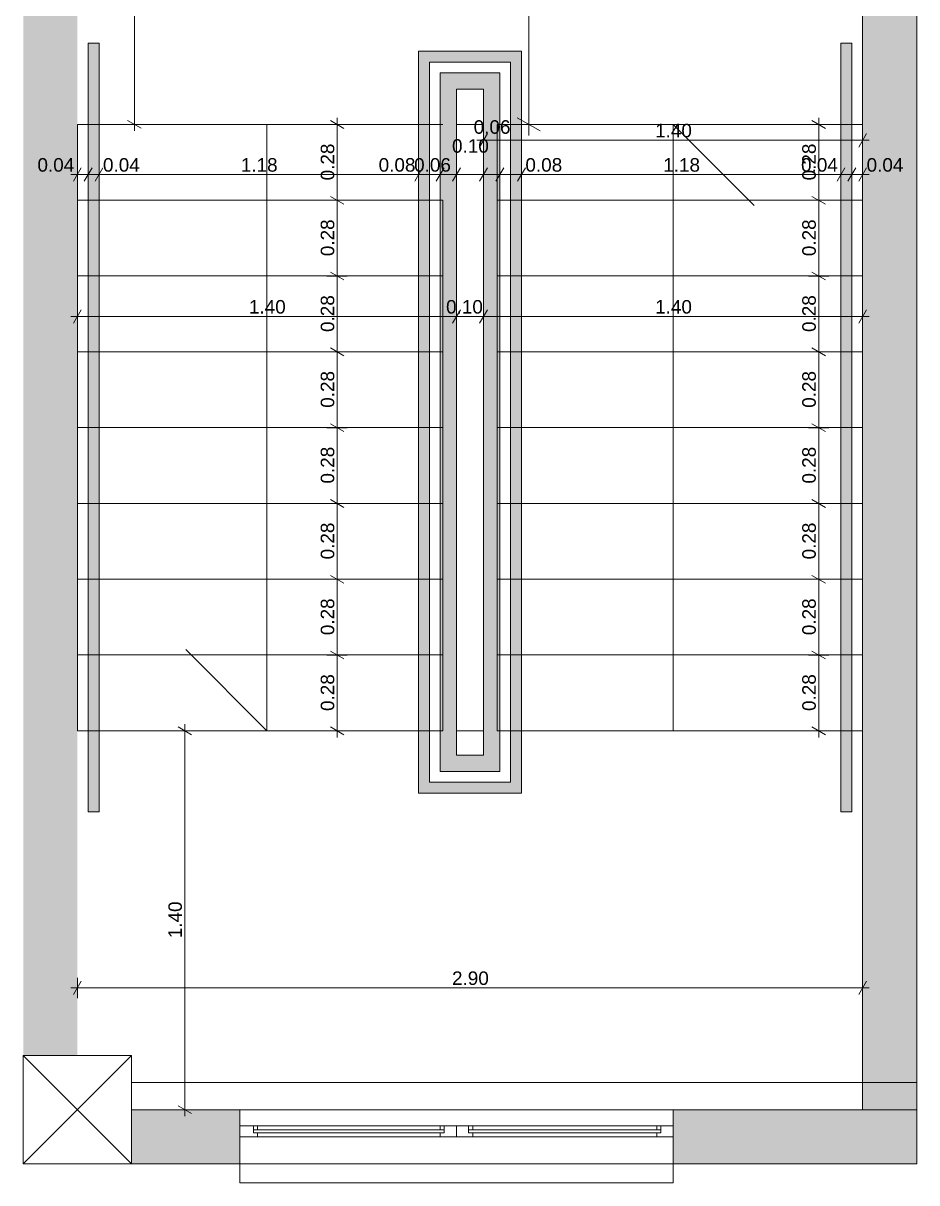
# Model space of a CAD drawing. Header units: millimetres. Extents: x 475616349 to 476941521, y 4620115302 to 4621446928.
# Drawn here: x 476929696 to 476932996, y 4620494084 to 4620498368 of the extents above; entities that cross this region are included whole.
import ezdxf

# ---------------------------------------------------------------- set-up
doc = ezdxf.new("R2010")
doc.units = ezdxf.units.MM
doc.header["$MEASUREMENT"] = 0
for name, color, linetype, lineweight in [('2D Drafting - General_Pen_No__1_Pen_No__7', 7, 'Continuous', 0), ('2D Drafting - General_Pen_No__250_Pen_No__7_Pen_No__250', 7, 'Continuous', 0), ('2D Drafting - General_Pen_No__250_Pen_No__7_Pen_No__7', 7, 'Continuous', 0), ('gegmebi_Pen_No__7_Pen_No__7', 7, 'Continuous', 0), ('kar-panjara_Pen_No__7_Pen_No__7_Pen_No__7', 7, 'Continuous', 0), ('New_2D Drafting - General_Pen_No__1', 1, 'Continuous', 0), ('New_2D Drafting - General_Pen_No__4', 7, 'Continuous', 0), ('New_reg_nak_Pen_No__7', 7, 'Continuous', 0), ('New_shenobebi_Pen_No__7', 7, 'Continuous', 0), ('zoma_Pen_No__142', 142, 'Continuous', 0)]:
    doc.layers.add(name, color=color, linetype=linetype, lineweight=lineweight)
doc.layers.add('zoma', color=7, linetype='Continuous')
doc.styles.add('GENERATED_STYLE_2', font='arial.ttf')
doc.dimstyles.new('GENERATED_STYLE__15', dxfattribs={"dimtxt": 150, "dimasz": 64.421331, "dimexe": 0.18, "dimexo": 3, "dimgap": 0.09, "dimtad": 1, "dimlfac": 0.001, "dimzin": 0, "dimdsep": 46, "dimtxsty": 'GENERATED_STYLE_2', "dimblk": 'ARROWHEAD_2', "dimblk1": 'ARROWHEAD_2', "dimblk2": 'ARROWHEAD_2', "dimcen": 0.09, "dimclrd": 142, "dimclre": 142, "dimclrt": 142, "dimadec": 0, "dimazin": 0, "dimtfac": 1, "dimtdec": 4, "dimtmove": 0, "dimatfit": 3, "dimfxl": 1, "dimtolj": 1, "dimtzin": 0, "dimarcsym": 0})
doc.dimstyles.new('GENERATED_STYLE__16', dxfattribs={"dimtxt": 50, "dimasz": 38, "dimexe": 0.18, "dimexo": 3, "dimgap": 0.09, "dimtad": 1, "dimlfac": 0.001, "dimzin": 0, "dimdsep": 46, "dimtxsty": 'GENERATED_STYLE_2', "dimblk": 'ARROWHEAD_2', "dimblk1": 'ARROWHEAD_2', "dimblk2": 'ARROWHEAD_2', "dimcen": 0.09, "dimclrd": 142, "dimclre": 142, "dimclrt": 142, "dimadec": 0, "dimazin": 0, "dimtfac": 1, "dimtdec": 4, "dimtmove": 0, "dimatfit": 3, "dimfxl": 1, "dimtolj": 1, "dimtzin": 0, "dimarcsym": 0})
doc.dimstyles.new('GENERATED_STYLE__17', dxfattribs={"dimtxt": 50, "dimasz": 38, "dimexe": 0.18, "dimexo": 3, "dimgap": 0.09, "dimtad": 1, "dimtih": 1, "dimtoh": 1, "dimlfac": 0.001, "dimzin": 0, "dimdsep": 46, "dimtxsty": 'GENERATED_STYLE_2', "dimblk": 'ARROWHEAD_2', "dimblk1": 'ARROWHEAD_2', "dimblk2": 'ARROWHEAD_2', "dimcen": 0.09, "dimclrd": 142, "dimclre": 142, "dimclrt": 142, "dimadec": 0, "dimazin": 0, "dimtfac": 1, "dimtdec": 4, "dimtmove": 0, "dimatfit": 3, "dimfxl": 1, "dimtolj": 1, "dimtzin": 0, "dimarcsym": 0})
doc.dimstyles.new('GENERATED_STYLE__49', dxfattribs={"dimtxt": 50, "dimasz": 38, "dimexe": 0.18, "dimexo": 3, "dimgap": 0.09, "dimtad": 1, "dimtih": 1, "dimtoh": 1, "dimlfac": 0.001, "dimzin": 0, "dimdsep": 46, "dimtxsty": 'GENERATED_STYLE_2', "dimblk": 'ARROWHEAD_2', "dimblk1": 'ARROWHEAD_2', "dimblk2": 'ARROWHEAD_2', "dimcen": 0.09, "dimclrd": 142, "dimclre": 142, "dimclrt": 142, "dimadec": 0, "dimazin": 0, "dimtfac": 1, "dimtdec": 4, "dimtmove": 2, "dimatfit": 3, "dimfxl": 1, "dimtolj": 1, "dimtzin": 0, "dimarcsym": 0})

# ---------------------------------------------------------------- blocks, each defined once
blk = doc.blocks.new('*D515', base_point=(476577134.1, 4620325125.7))
at = {"layer": 'zoma_Pen_No__142', "color": 142, "linetype": 'Continuous', "lineweight": 0, "transparency": 16777216}
for p, q in [((476931562.9, 4620499394), (476931562.9, 4620499435.5)), ((476931626.4, 4620499394), (476931499.3, 4620499394)), ((476931605.2, 4620499369.6), (476931520.5, 4620499418.5)), ((476931562.9, 4620497994), (476931562.9, 4620499394)), ((476931520.5, 4620498018.5), (476931605.2, 4620497969.6)), ((476931626.4, 4620497994), (476931499.3, 4620497994)), ((476931562.9, 4620497952.6), (476931562.9, 4620497994))]:
    blk.add_line(p, q, dxfattribs=at)
at = {"layer": 'zoma_Pen_No__142', "color": 142, "lineweight": 0, "transparency": 16777216, "insert": (476931532.9, 4620498494.5), "char_height": 150, "attachment_point": 7, "rotation": 90, "style": 'GENERATED_STYLE_2'}
blk.add_mtext('\\A1;{\\pql;\\fArial CYR|b0|i0|c204|p34;1.40}', dxfattribs=at)
blk = doc.blocks.new('ARROWHEAD_2')
at = {"color": 0, "linetype": 'Continuous', "lineweight": 0}
for p, q in [((0, 0), (-1, 0)), ((-0.378, -0.655), (0.378, 0.655))]:
    blk.add_line(p, q, dxfattribs=at)
blk = doc.blocks.new('*D516', base_point=(476577134.1, 4620325125.7))
at = {"layer": 'zoma_Pen_No__142', "color": 142, "linetype": 'Continuous', "lineweight": 0, "transparency": 16777216}
for p, q in [((476930830.3, 4620496048), (476930880.3, 4620496019.2)), ((476930892.8, 4620496033.6), (476930817.8, 4620496033.6)), ((476930855.3, 4620495753.6), (476930855.3, 4620496033.6)), ((476930892.8, 4620495753.6), (476930817.8, 4620495753.6)), ((476930830.3, 4620495768), (476930880.3, 4620495739.2)), ((476930855.3, 4620495729.1), (476930855.3, 4620495753.6))]:
    blk.add_line(p, q, dxfattribs=at)
at = {"layer": 'zoma_Pen_No__142', "color": 142, "lineweight": 0, "transparency": 16777216, "insert": (476930845.3, 4620495827.1), "char_height": 50, "attachment_point": 7, "rotation": 90, "style": 'GENERATED_STYLE_2'}
blk.add_mtext('\\A1;{\\pql;\\fArial CYR|b0|i0|c204|p34;0.28}', dxfattribs=at)
blk = doc.blocks.new('*D517', base_point=(476577134.1, 4620325125.7))
at = {"layer": 'zoma_Pen_No__142', "color": 142, "linetype": 'Continuous', "lineweight": 0, "transparency": 16777216}
for p, q in [((476930892.8, 4620496313.6), (476930817.8, 4620496313.6)), ((476930830.3, 4620496328), (476930880.3, 4620496299.2)), ((476930855.3, 4620496033.6), (476930855.3, 4620496313.6)), ((476930830.3, 4620496048), (476930880.3, 4620496019.2)), ((476930892.8, 4620496033.6), (476930817.8, 4620496033.6))]:
    blk.add_line(p, q, dxfattribs=at)
at = {"layer": 'zoma_Pen_No__142', "color": 142, "lineweight": 0, "transparency": 16777216, "insert": (476930845.3, 4620496107.1), "char_height": 50, "attachment_point": 7, "rotation": 90, "style": 'GENERATED_STYLE_2'}
blk.add_mtext('\\A1;{\\pql;\\fArial CYR|b0|i0|c204|p34;0.28}', dxfattribs=at)
blk = doc.blocks.new('*D518', base_point=(476577134.1, 4620325125.7))
at = {"layer": 'zoma_Pen_No__142', "color": 142, "linetype": 'Continuous', "lineweight": 0, "transparency": 16777216}
for p, q in [((476930830.3, 4620496608), (476930880.3, 4620496579.2)), ((476930892.8, 4620496593.6), (476930817.8, 4620496593.6)), ((476930855.3, 4620496313.6), (476930855.3, 4620496593.6)), ((476930892.8, 4620496313.6), (476930817.8, 4620496313.6)), ((476930830.3, 4620496328), (476930880.3, 4620496299.2))]:
    blk.add_line(p, q, dxfattribs=at)
at = {"layer": 'zoma_Pen_No__142', "color": 142, "lineweight": 0, "transparency": 16777216, "insert": (476930845.3, 4620496387.1), "char_height": 50, "attachment_point": 7, "rotation": 90, "style": 'GENERATED_STYLE_2'}
blk.add_mtext('\\A1;{\\pql;\\fArial CYR|b0|i0|c204|p34;0.28}', dxfattribs=at)
blk = doc.blocks.new('*D519', base_point=(476577134.1, 4620325125.7))
at = {"layer": 'zoma_Pen_No__142', "color": 142, "linetype": 'Continuous', "lineweight": 0, "transparency": 16777216}
for p, q in [((476930892.8, 4620496873.6), (476930817.8, 4620496873.6)), ((476930830.3, 4620496888), (476930880.3, 4620496859.2)), ((476930855.3, 4620496593.6), (476930855.3, 4620496873.6)), ((476930830.3, 4620496608), (476930880.3, 4620496579.2)), ((476930892.8, 4620496593.6), (476930817.8, 4620496593.6))]:
    blk.add_line(p, q, dxfattribs=at)
at = {"layer": 'zoma_Pen_No__142', "color": 142, "lineweight": 0, "transparency": 16777216, "insert": (476930845.3, 4620496667.1), "char_height": 50, "attachment_point": 7, "rotation": 90, "style": 'GENERATED_STYLE_2'}
blk.add_mtext('\\A1;{\\pql;\\fArial CYR|b0|i0|c204|p34;0.28}', dxfattribs=at)
blk = doc.blocks.new('*D520', base_point=(476577134.1, 4620325125.7))
at = {"layer": 'zoma_Pen_No__142', "color": 142, "linetype": 'Continuous', "lineweight": 0, "transparency": 16777216}
for p, q in [((476930830.3, 4620497168), (476930880.3, 4620497139.2)), ((476930892.8, 4620497153.6), (476930817.8, 4620497153.6)), ((476930855.3, 4620496873.6), (476930855.3, 4620497153.6)), ((476930892.8, 4620496873.6), (476930817.8, 4620496873.6)), ((476930830.3, 4620496888), (476930880.3, 4620496859.2))]:
    blk.add_line(p, q, dxfattribs=at)
at = {"layer": 'zoma_Pen_No__142', "color": 142, "lineweight": 0, "transparency": 16777216, "insert": (476930845.3, 4620496947.1), "char_height": 50, "attachment_point": 7, "rotation": 90, "style": 'GENERATED_STYLE_2'}
blk.add_mtext('\\A1;{\\pql;\\fArial CYR|b0|i0|c204|p34;0.28}', dxfattribs=at)
blk = doc.blocks.new('*D521', base_point=(476577134.1, 4620325125.7))
at = {"layer": 'zoma_Pen_No__142', "color": 142, "linetype": 'Continuous', "lineweight": 0, "transparency": 16777216}
for p, q in [((476930892.8, 4620497433.6), (476930817.8, 4620497433.6)), ((476930830.3, 4620497448), (476930880.3, 4620497419.2)), ((476930855.3, 4620497153.6), (476930855.3, 4620497433.6)), ((476930830.3, 4620497168), (476930880.3, 4620497139.2)), ((476930892.8, 4620497153.6), (476930817.8, 4620497153.6))]:
    blk.add_line(p, q, dxfattribs=at)
at = {"layer": 'zoma_Pen_No__142', "color": 142, "lineweight": 0, "transparency": 16777216, "insert": (476930845.3, 4620497227.1), "char_height": 50, "attachment_point": 7, "rotation": 90, "style": 'GENERATED_STYLE_2'}
blk.add_mtext('\\A1;{\\pql;\\fArial CYR|b0|i0|c204|p34;0.28}', dxfattribs=at)
blk = doc.blocks.new('*D522', base_point=(476577134.1, 4620325125.7))
at = {"layer": 'zoma_Pen_No__142', "color": 142, "linetype": 'Continuous', "lineweight": 0, "transparency": 16777216}
for p, q in [((476930892.8, 4620497713.6), (476930817.8, 4620497713.6)), ((476930830.3, 4620497728), (476930880.3, 4620497699.2)), ((476930855.3, 4620497433.6), (476930855.3, 4620497713.6)), ((476930892.8, 4620497433.6), (476930817.8, 4620497433.6)), ((476930830.3, 4620497448), (476930880.3, 4620497419.2))]:
    blk.add_line(p, q, dxfattribs=at)
at = {"layer": 'zoma_Pen_No__142', "color": 142, "lineweight": 0, "transparency": 16777216, "insert": (476930845.3, 4620497507.1), "char_height": 50, "attachment_point": 7, "rotation": 90, "style": 'GENERATED_STYLE_2'}
blk.add_mtext('\\A1;{\\pql;\\fArial CYR|b0|i0|c204|p34;0.28}', dxfattribs=at)
blk = doc.blocks.new('*D523', base_point=(476577134.1, 4620325125.7))
at = {"layer": 'zoma_Pen_No__142', "color": 142, "linetype": 'Continuous', "lineweight": 0, "transparency": 16777216}
for p, q in [((476930855.3, 4620497993.6), (476930855.3, 4620498018)), ((476930892.8, 4620497993.6), (476930817.8, 4620497993.6)), ((476930880.3, 4620497979.2), (476930830.3, 4620498008)), ((476930855.3, 4620497713.6), (476930855.3, 4620497993.6)), ((476930892.8, 4620497713.6), (476930817.8, 4620497713.6)), ((476930830.3, 4620497728), (476930880.3, 4620497699.2))]:
    blk.add_line(p, q, dxfattribs=at)
at = {"layer": 'zoma_Pen_No__142', "color": 142, "lineweight": 0, "transparency": 16777216, "insert": (476930845.3, 4620497787.1), "char_height": 50, "attachment_point": 7, "rotation": 90, "style": 'GENERATED_STYLE_2'}
blk.add_mtext('\\A1;{\\pql;\\fArial CYR|b0|i0|c204|p34;0.28}', dxfattribs=at)
blk = doc.blocks.new('*D524', base_point=(476577134.1, 4620325125.7))
at = {"layer": 'zoma_Pen_No__142', "color": 142, "linetype": 'Continuous', "lineweight": 0, "transparency": 16777216}
for p, q in [((476932608.6, 4620496048), (476932658.6, 4620496019.2)), ((476932671.1, 4620496033.6), (476932596.1, 4620496033.6)), ((476932633.6, 4620495753.6), (476932633.6, 4620496033.6)), ((476932671.1, 4620495753.6), (476932596.1, 4620495753.6)), ((476932608.6, 4620495768), (476932658.6, 4620495739.2)), ((476932633.6, 4620495729.1), (476932633.6, 4620495753.6))]:
    blk.add_line(p, q, dxfattribs=at)
at = {"layer": 'zoma_Pen_No__142', "color": 142, "lineweight": 0, "transparency": 16777216, "insert": (476932623.6, 4620495827.1), "char_height": 50, "attachment_point": 7, "rotation": 90, "style": 'GENERATED_STYLE_2'}
blk.add_mtext('\\A1;{\\pql;\\fArial CYR|b0|i0|c204|p34;0.28}', dxfattribs=at)
blk = doc.blocks.new('*D525', base_point=(476577134.1, 4620325125.7))
at = {"layer": 'zoma_Pen_No__142', "color": 142, "linetype": 'Continuous', "lineweight": 0, "transparency": 16777216}
for p, q in [((476932671.1, 4620496313.6), (476932596.1, 4620496313.6)), ((476932608.6, 4620496328), (476932658.6, 4620496299.2)), ((476932633.6, 4620496033.6), (476932633.6, 4620496313.6)), ((476932608.6, 4620496048), (476932658.6, 4620496019.2)), ((476932671.1, 4620496033.6), (476932596.1, 4620496033.6))]:
    blk.add_line(p, q, dxfattribs=at)
at = {"layer": 'zoma_Pen_No__142', "color": 142, "lineweight": 0, "transparency": 16777216, "insert": (476932623.6, 4620496107.1), "char_height": 50, "attachment_point": 7, "rotation": 90, "style": 'GENERATED_STYLE_2'}
blk.add_mtext('\\A1;{\\pql;\\fArial CYR|b0|i0|c204|p34;0.28}', dxfattribs=at)
blk = doc.blocks.new('*D526', base_point=(476577134.1, 4620325125.7))
at = {"layer": 'zoma_Pen_No__142', "color": 142, "linetype": 'Continuous', "lineweight": 0, "transparency": 16777216}
for p, q in [((476932608.6, 4620496608), (476932658.6, 4620496579.2)), ((476932671.1, 4620496593.6), (476932596.1, 4620496593.6)), ((476932633.6, 4620496313.6), (476932633.6, 4620496593.6)), ((476932671.1, 4620496313.6), (476932596.1, 4620496313.6)), ((476932608.6, 4620496328), (476932658.6, 4620496299.2))]:
    blk.add_line(p, q, dxfattribs=at)
at = {"layer": 'zoma_Pen_No__142', "color": 142, "lineweight": 0, "transparency": 16777216, "insert": (476932623.6, 4620496387.1), "char_height": 50, "attachment_point": 7, "rotation": 90, "style": 'GENERATED_STYLE_2'}
blk.add_mtext('\\A1;{\\pql;\\fArial CYR|b0|i0|c204|p34;0.28}', dxfattribs=at)
blk = doc.blocks.new('*D527', base_point=(476577134.1, 4620325125.7))
at = {"layer": 'zoma_Pen_No__142', "color": 142, "linetype": 'Continuous', "lineweight": 0, "transparency": 16777216}
for p, q in [((476932671.1, 4620496873.6), (476932596.1, 4620496873.6)), ((476932608.6, 4620496888), (476932658.6, 4620496859.2)), ((476932633.6, 4620496593.6), (476932633.6, 4620496873.6)), ((476932608.6, 4620496608), (476932658.6, 4620496579.2)), ((476932671.1, 4620496593.6), (476932596.1, 4620496593.6))]:
    blk.add_line(p, q, dxfattribs=at)
at = {"layer": 'zoma_Pen_No__142', "color": 142, "lineweight": 0, "transparency": 16777216, "insert": (476932623.6, 4620496667.1), "char_height": 50, "attachment_point": 7, "rotation": 90, "style": 'GENERATED_STYLE_2'}
blk.add_mtext('\\A1;{\\pql;\\fArial CYR|b0|i0|c204|p34;0.28}', dxfattribs=at)
blk = doc.blocks.new('*D528', base_point=(476577134.1, 4620325125.7))
at = {"layer": 'zoma_Pen_No__142', "color": 142, "linetype": 'Continuous', "lineweight": 0, "transparency": 16777216}
for p, q in [((476932608.6, 4620497168), (476932658.6, 4620497139.2)), ((476932671.1, 4620497153.6), (476932596.1, 4620497153.6)), ((476932633.6, 4620496873.6), (476932633.6, 4620497153.6)), ((476932671.1, 4620496873.6), (476932596.1, 4620496873.6)), ((476932608.6, 4620496888), (476932658.6, 4620496859.2))]:
    blk.add_line(p, q, dxfattribs=at)
at = {"layer": 'zoma_Pen_No__142', "color": 142, "lineweight": 0, "transparency": 16777216, "insert": (476932623.6, 4620496947.1), "char_height": 50, "attachment_point": 7, "rotation": 90, "style": 'GENERATED_STYLE_2'}
blk.add_mtext('\\A1;{\\pql;\\fArial CYR|b0|i0|c204|p34;0.28}', dxfattribs=at)
blk = doc.blocks.new('*D529', base_point=(476577134.1, 4620325125.7))
at = {"layer": 'zoma_Pen_No__142', "color": 142, "linetype": 'Continuous', "lineweight": 0, "transparency": 16777216}
for p, q in [((476932671.1, 4620497433.6), (476932596.1, 4620497433.6)), ((476932608.6, 4620497448), (476932658.6, 4620497419.2)), ((476932633.6, 4620497153.6), (476932633.6, 4620497433.6)), ((476932608.6, 4620497168), (476932658.6, 4620497139.2)), ((476932671.1, 4620497153.6), (476932596.1, 4620497153.6))]:
    blk.add_line(p, q, dxfattribs=at)
at = {"layer": 'zoma_Pen_No__142', "color": 142, "lineweight": 0, "transparency": 16777216, "insert": (476932623.6, 4620497227.1), "char_height": 50, "attachment_point": 7, "rotation": 90, "style": 'GENERATED_STYLE_2'}
blk.add_mtext('\\A1;{\\pql;\\fArial CYR|b0|i0|c204|p34;0.28}', dxfattribs=at)
blk = doc.blocks.new('*D530', base_point=(476577134.1, 4620325125.7))
at = {"layer": 'zoma_Pen_No__142', "color": 142, "linetype": 'Continuous', "lineweight": 0, "transparency": 16777216}
for p, q in [((476932671.1, 4620497713.6), (476932596.1, 4620497713.6)), ((476932608.6, 4620497728), (476932658.6, 4620497699.2)), ((476932633.6, 4620497433.6), (476932633.6, 4620497713.6)), ((476932671.1, 4620497433.6), (476932596.1, 4620497433.6)), ((476932608.6, 4620497448), (476932658.6, 4620497419.2))]:
    blk.add_line(p, q, dxfattribs=at)
at = {"layer": 'zoma_Pen_No__142', "color": 142, "lineweight": 0, "transparency": 16777216, "insert": (476932623.6, 4620497507.1), "char_height": 50, "attachment_point": 7, "rotation": 90, "style": 'GENERATED_STYLE_2'}
blk.add_mtext('\\A1;{\\pql;\\fArial CYR|b0|i0|c204|p34;0.28}', dxfattribs=at)
blk = doc.blocks.new('*D531', base_point=(476577134.1, 4620325125.7))
at = {"layer": 'zoma_Pen_No__142', "color": 142, "linetype": 'Continuous', "lineweight": 0, "transparency": 16777216}
for p, q in [((476932633.6, 4620497993.6), (476932633.6, 4620498018)), ((476932671.1, 4620497993.6), (476932596.1, 4620497993.6)), ((476932658.6, 4620497979.2), (476932608.6, 4620498008)), ((476932633.6, 4620497713.6), (476932633.6, 4620497993.6)), ((476932671.1, 4620497713.6), (476932596.1, 4620497713.6)), ((476932608.6, 4620497728), (476932658.6, 4620497699.2))]:
    blk.add_line(p, q, dxfattribs=at)
at = {"layer": 'zoma_Pen_No__142', "color": 142, "lineweight": 0, "transparency": 16777216, "insert": (476932623.6, 4620497787.1), "char_height": 50, "attachment_point": 7, "rotation": 90, "style": 'GENERATED_STYLE_2'}
blk.add_mtext('\\A1;{\\pql;\\fArial CYR|b0|i0|c204|p34;0.28}', dxfattribs=at)
blk = doc.blocks.new('*D532', base_point=(476577134.1, 4620325125.7))
at = {"layer": 'zoma_Pen_No__142', "color": 142, "linetype": 'Continuous', "lineweight": 0, "transparency": 16777216}
for p, q in [((476929871.6, 4620494804.3), (476929896, 4620494804.3)), ((476929910.4, 4620494829.3), (476929881.6, 4620494779.3)), ((476929896, 4620494766.8), (476929896, 4620494841.8)), ((476929896, 4620494804.3), (476932796, 4620494804.3)), ((476932781.6, 4620494779.3), (476932810.4, 4620494829.3)), ((476932796, 4620494766.8), (476932796, 4620494841.8)), ((476932796, 4620494804.3), (476932820.5, 4620494804.3))]:
    blk.add_line(p, q, dxfattribs=at)
at = {"layer": 'zoma_Pen_No__142', "color": 142, "lineweight": 0, "transparency": 16777216, "insert": (476931279.5, 4620494814.3), "char_height": 50, "attachment_point": 7, "style": 'GENERATED_STYLE_2'}
blk.add_mtext('\\A1;{\\pql;\\fArial CYR|b0|i0|c204|p34;2.90}', dxfattribs=at)
blk = doc.blocks.new('*D533', base_point=(476577134.1, 4620325125.7))
at = {"layer": 'zoma_Pen_No__142', "color": 142, "linetype": 'Continuous', "lineweight": 0, "transparency": 16777216}
for p, q in [((476930131.5, 4620500175.7), (476930081.5, 4620500204.6)), ((476930106.5, 4620500190.2), (476930106.5, 4620500214.6)), ((476930144, 4620500190.2), (476930069, 4620500190.2)), ((476930106.5, 4620497994), (476930106.5, 4620500190.2)), ((476930144, 4620497994), (476930069, 4620497994)), ((476930081.5, 4620498008.5), (476930131.5, 4620497979.6)), ((476930106.5, 4620497969.6), (476930106.5, 4620497994))]:
    blk.add_line(p, q, dxfattribs=at)
at = {"layer": 'zoma_Pen_No__142', "color": 142, "lineweight": 0, "transparency": 16777216, "insert": (476930096.5, 4620499025.6), "char_height": 50, "attachment_point": 7, "rotation": 90, "style": 'GENERATED_STYLE_2'}
blk.add_mtext('\\A1;{\\pql;\\fArial CYR|b0|i0|c204|p34;2.20}', dxfattribs=at)
blk = doc.blocks.new('*D534', base_point=(476577134.1, 4620325125.7))
at = {"layer": 'zoma_Pen_No__142', "color": 142, "linetype": 'Continuous', "lineweight": 0, "transparency": 16777216}
for p, q in [((476930330.2, 4620495754), (476930255.2, 4620495754)), ((476930317.7, 4620495739.6), (476930267.7, 4620495768.5)), ((476930292.7, 4620495754), (476930292.7, 4620495778.5)), ((476930292.7, 4620494354.2), (476930292.7, 4620495754)), ((476930330.2, 4620494354.2), (476930255.2, 4620494354.2)), ((476930267.7, 4620494368.6), (476930317.7, 4620494339.8)), ((476930292.7, 4620494329.8), (476930292.7, 4620494354.2))]:
    blk.add_line(p, q, dxfattribs=at)
at = {"layer": 'zoma_Pen_No__142', "color": 142, "lineweight": 0, "transparency": 16777216, "insert": (476930282.7, 4620494987.6), "char_height": 50, "attachment_point": 7, "rotation": 90, "style": 'GENERATED_STYLE_2'}
blk.add_mtext('\\A1;{\\pql;\\fArial CYR|b0|i0|c204|p34;1.40}', dxfattribs=at)
blk = doc.blocks.new('*D2077', base_point=(476577134.1, 4620325125.7))
at = {"layer": 'zoma_Pen_No__142', "color": 142, "linetype": 'Continuous', "lineweight": 0, "transparency": 16777216}
for p, q in [((476929910.4, 4620497309.4), (476929881.6, 4620497259.4)), ((476929896, 4620497246.9), (476929896, 4620497321.9)), ((476931310.4, 4620497309.4), (476931281.6, 4620497259.4)), ((476931296, 4620497246.9), (476931296, 4620497321.9)), ((476929871.6, 4620497284.4), (476929896, 4620497284.4)), ((476929896, 4620497284.4), (476931296, 4620497284.4))]:
    blk.add_line(p, q, dxfattribs=at)
at = {"layer": 'zoma_Pen_No__142', "color": 142, "lineweight": 0, "transparency": 16777216, "char_height": 50, "attachment_point": 7, "style": 'GENERATED_STYLE_2'}
for s, insert in [('\\A1;{\\pql;\\fArial CYR|b0|i0|c204|p34;1.40}', (476930529.5, 4620497294.4)), ('\\A1;{\\pql;\\fArial CYR|b0|i0|c204|p34;0.10}', (476931257.5, 4620497294.4))]:
    blk.add_mtext(s, dxfattribs=dict(at, insert=insert))
blk = doc.blocks.new('*D2078', base_point=(476577134.1, 4620325125.7))
at = {"layer": 'zoma_Pen_No__142', "color": 142, "linetype": 'Continuous', "lineweight": 0, "transparency": 16777216}
for p, q in [((476931310.4, 4620497309.4), (476931281.6, 4620497259.4)), ((476931296, 4620497246.9), (476931296, 4620497321.9))]:
    blk.add_line(p, q, dxfattribs=at)
blk = doc.blocks.new('*D2079', base_point=(476577134.1, 4620325125.7))
at = {"layer": 'zoma_Pen_No__142', "color": 142, "linetype": 'Continuous', "lineweight": 0, "transparency": 16777216}
for p, q in [((476931310.4, 4620497309.4), (476931281.6, 4620497259.4)), ((476931296, 4620497246.9), (476931296, 4620497321.9)), ((476931410.4, 4620497309.4), (476931381.6, 4620497259.4)), ((476931396, 4620497246.9), (476931396, 4620497321.9)), ((476931296, 4620497284.4), (476931396, 4620497284.4))]:
    blk.add_line(p, q, dxfattribs=at)
blk = doc.blocks.new('*D2080', base_point=(476577134.1, 4620325125.7))
at = {"layer": 'zoma_Pen_No__142', "color": 142, "linetype": 'Continuous', "lineweight": 0, "transparency": 16777216}
for p, q in [((476931410.4, 4620497309.4), (476931381.6, 4620497259.4)), ((476931396, 4620497246.9), (476931396, 4620497321.9)), ((476932781.6, 4620497259.4), (476932810.4, 4620497309.4)), ((476932796, 4620497246.9), (476932796, 4620497321.9)), ((476931396, 4620497284.4), (476932796, 4620497284.4)), ((476932796, 4620497284.4), (476932820.5, 4620497284.4))]:
    blk.add_line(p, q, dxfattribs=at)
at = {"layer": 'zoma_Pen_No__142', "color": 142, "lineweight": 0, "transparency": 16777216, "insert": (476932029.5, 4620497294.4), "char_height": 50, "attachment_point": 7, "style": 'GENERATED_STYLE_2'}
blk.add_mtext('\\A1;{\\pql;\\fArial CYR|b0|i0|c204|p34;1.40}', dxfattribs=at)
blk = doc.blocks.new('*D2081', base_point=(476577134.1, 4620325125.7))
at = {"layer": 'zoma_Pen_No__142', "color": 142, "linetype": 'Continuous', "lineweight": 0, "transparency": 16777216}
for p, q in [((476931396, 4620497897.9), (476931396, 4620497972.9)), ((476932796, 4620497897.9), (476932796, 4620497972.9)), ((476931371.6, 4620497935.4), (476931396, 4620497935.4)), ((476931410.4, 4620497960.4), (476931381.6, 4620497910.4)), ((476931396, 4620497935.4), (476932796, 4620497935.4)), ((476932781.6, 4620497910.4), (476932810.4, 4620497960.4)), ((476932796, 4620497935.4), (476932820.5, 4620497935.4))]:
    blk.add_line(p, q, dxfattribs=at)
at = {"layer": 'zoma_Pen_No__142', "color": 142, "lineweight": 0, "transparency": 16777216, "insert": (476932029.5, 4620497945.4), "char_height": 50, "attachment_point": 7, "style": 'GENERATED_STYLE_2'}
blk.add_mtext('\\A1;{\\pql;\\fArial CYR|b0|i0|c204|p34;1.40}', dxfattribs=at)
blk = doc.blocks.new('*D2082', base_point=(476577134.1, 4620325125.7))
at = {"layer": 'zoma_Pen_No__142', "color": 142, "linetype": 'Continuous', "lineweight": 0, "transparency": 16777216}
for p, q in [((476929896, 4620497771.1), (476929896, 4620497846.1)), ((476929936, 4620497771.1), (476929936, 4620497846.1)), ((476929871.6, 4620497808.6), (476929896, 4620497808.6)), ((476929910.4, 4620497833.6), (476929881.6, 4620497783.6)), ((476929896, 4620497808.6), (476929936, 4620497808.6)), ((476929950.4, 4620497833.6), (476929921.6, 4620497783.6))]:
    blk.add_line(p, q, dxfattribs=at)
at = {"layer": 'zoma_Pen_No__142', "color": 142, "lineweight": 0, "transparency": 16777216, "insert": (476929748.5, 4620497818.6), "char_height": 50, "attachment_point": 7, "style": 'GENERATED_STYLE_2'}
blk.add_mtext('\\A1;{\\pql;\\fArial CYR|b0|i0|c204|p34;0.04}', dxfattribs=at)
blk = doc.blocks.new('*D2083', base_point=(476577134.1, 4620325125.7))
at = {"layer": 'zoma_Pen_No__142', "color": 142, "linetype": 'Continuous', "lineweight": 0, "transparency": 16777216}
for p, q in [((476929936, 4620497771.1), (476929936, 4620497846.1)), ((476929976, 4620497771.1), (476929976, 4620497846.1)), ((476929950.4, 4620497833.6), (476929921.6, 4620497783.6)), ((476929936, 4620497808.6), (476929976, 4620497808.6)), ((476929990.4, 4620497833.6), (476929961.6, 4620497783.6))]:
    blk.add_line(p, q, dxfattribs=at)
blk = doc.blocks.new('*D2084', base_point=(476577134.1, 4620325125.7))
at = {"layer": 'zoma_Pen_No__142', "color": 142, "linetype": 'Continuous', "lineweight": 0, "transparency": 16777216}
for p, q in [((476929976, 4620497771.1), (476929976, 4620497846.1)), ((476931156, 4620497771.1), (476931156, 4620497846.1)), ((476929990.4, 4620497833.6), (476929961.6, 4620497783.6)), ((476929976, 4620497808.6), (476931156, 4620497808.6)), ((476931170.4, 4620497833.6), (476931141.6, 4620497783.6))]:
    blk.add_line(p, q, dxfattribs=at)
at = {"layer": 'zoma_Pen_No__142', "color": 142, "lineweight": 0, "transparency": 16777216, "char_height": 50, "attachment_point": 7, "style": 'GENERATED_STYLE_2'}
for s, insert in [('\\A1;{\\pql;\\fArial CYR|b0|i0|c204|p34;0.04}', (476929990.5, 4620497818.6)), ('\\A1;{\\pql;\\fArial CYR|b0|i0|c204|p34;1.18}', (476930499.5, 4620497818.6)), ('\\A1;{\\pql;\\fArial CYR|b0|i0|c204|p34;0.08}', (476931008.5, 4620497818.6)), ('\\A1;{\\pql;\\fArial CYR|b0|i0|c204|p34;0.06}', (476931139.5, 4620497818.6))]:
    blk.add_mtext(s, dxfattribs=dict(at, insert=insert))
blk = doc.blocks.new('*D2085', base_point=(476577134.1, 4620325125.7))
at = {"layer": 'zoma_Pen_No__142', "color": 142, "linetype": 'Continuous', "lineweight": 0, "transparency": 16777216}
for p, q in [((476931156, 4620497771.1), (476931156, 4620497846.1)), ((476931236, 4620497771.1), (476931236, 4620497846.1)), ((476931170.4, 4620497833.6), (476931141.6, 4620497783.6)), ((476931156, 4620497808.6), (476931236, 4620497808.6)), ((476931250.4, 4620497833.6), (476931221.6, 4620497783.6))]:
    blk.add_line(p, q, dxfattribs=at)
blk = doc.blocks.new('*D2086', base_point=(476577134.1, 4620325125.7))
at = {"layer": 'zoma_Pen_No__142', "color": 142, "linetype": 'Continuous', "lineweight": 0, "transparency": 16777216}
for p, q in [((476931236, 4620497771.1), (476931236, 4620497846.1)), ((476931296, 4620497771.1), (476931296, 4620497846.1)), ((476931250.4, 4620497833.6), (476931221.6, 4620497783.6)), ((476931236, 4620497808.6), (476931296, 4620497808.6)), ((476931310.4, 4620497833.6), (476931281.6, 4620497783.6))]:
    blk.add_line(p, q, dxfattribs=at)
at = {"layer": 'zoma_Pen_No__142', "color": 142, "lineweight": 0, "transparency": 16777216, "insert": (476931279.5, 4620497888.6), "char_height": 50, "attachment_point": 7, "style": 'GENERATED_STYLE_2'}
blk.add_mtext('\\A1;{\\pql;\\fArial CYR|b0|i0|c204|p34;0.10}', dxfattribs=at)
blk = doc.blocks.new('*D2087', base_point=(476577134.1, 4620325125.7))
at = {"layer": 'zoma_Pen_No__142', "color": 142, "linetype": 'Continuous', "lineweight": 0, "transparency": 16777216}
for p, q in [((476931296, 4620497771.1), (476931296, 4620497846.1)), ((476931396, 4620497771.1), (476931396, 4620497846.1)), ((476931310.4, 4620497833.6), (476931281.6, 4620497783.6)), ((476931296, 4620497808.6), (476931396, 4620497808.6)), ((476931410.4, 4620497833.6), (476931381.6, 4620497783.6))]:
    blk.add_line(p, q, dxfattribs=at)
at = {"layer": 'zoma_Pen_No__142', "color": 142, "lineweight": 0, "transparency": 16777216, "insert": (476931359.5, 4620497958.6), "char_height": 50, "attachment_point": 7, "style": 'GENERATED_STYLE_2'}
blk.add_mtext('\\A1;{\\pql;\\fArial CYR|b0|i0|c204|p34;0.06}', dxfattribs=at)
blk = doc.blocks.new('*D2088', base_point=(476577134.1, 4620325125.7))
at = {"layer": 'zoma_Pen_No__142', "color": 142, "linetype": 'Continuous', "lineweight": 0, "transparency": 16777216}
for p, q in [((476931396, 4620497771.1), (476931396, 4620497846.1)), ((476931456, 4620497771.1), (476931456, 4620497846.1)), ((476931410.4, 4620497833.6), (476931381.6, 4620497783.6)), ((476931396, 4620497808.6), (476931456, 4620497808.6)), ((476931470.4, 4620497833.6), (476931441.6, 4620497783.6))]:
    blk.add_line(p, q, dxfattribs=at)
blk = doc.blocks.new('*D2089', base_point=(476577134.1, 4620325125.7))
at = {"layer": 'zoma_Pen_No__142', "color": 142, "linetype": 'Continuous', "lineweight": 0, "transparency": 16777216}
for p, q in [((476931456, 4620497771.1), (476931456, 4620497846.1)), ((476931536, 4620497771.1), (476931536, 4620497846.1)), ((476931470.4, 4620497833.6), (476931441.6, 4620497783.6)), ((476931456, 4620497808.6), (476931536, 4620497808.6)), ((476931550.4, 4620497833.6), (476931521.6, 4620497783.6))]:
    blk.add_line(p, q, dxfattribs=at)
blk = doc.blocks.new('*D2090', base_point=(476577134.1, 4620325125.7))
at = {"layer": 'zoma_Pen_No__142', "color": 142, "linetype": 'Continuous', "lineweight": 0, "transparency": 16777216}
for p, q in [((476931536, 4620497771.1), (476931536, 4620497846.1)), ((476932716, 4620497771.1), (476932716, 4620497846.1)), ((476931550.4, 4620497833.6), (476931521.6, 4620497783.6)), ((476931536, 4620497808.6), (476932716, 4620497808.6)), ((476932730.4, 4620497833.6), (476932701.6, 4620497783.6))]:
    blk.add_line(p, q, dxfattribs=at)
at = {"layer": 'zoma_Pen_No__142', "color": 142, "lineweight": 0, "transparency": 16777216, "char_height": 50, "attachment_point": 7, "style": 'GENERATED_STYLE_2'}
for s, insert in [('\\A1;{\\pql;\\fArial CYR|b0|i0|c204|p34;0.08}', (476931550.5, 4620497818.6)), ('\\A1;{\\pql;\\fArial CYR|b0|i0|c204|p34;1.18}', (476932059.5, 4620497818.6)), ('\\A1;{\\pql;\\fArial CYR|b0|i0|c204|p34;0.04}', (476932568.5, 4620497818.6))]:
    blk.add_mtext(s, dxfattribs=dict(at, insert=insert))
blk = doc.blocks.new('*D2091', base_point=(476577134.1, 4620325125.7))
at = {"layer": 'zoma_Pen_No__142', "color": 142, "linetype": 'Continuous', "lineweight": 0, "transparency": 16777216}
for p, q in [((476932716, 4620497771.1), (476932716, 4620497846.1)), ((476932756, 4620497771.1), (476932756, 4620497846.1)), ((476932730.4, 4620497833.6), (476932701.6, 4620497783.6)), ((476932716, 4620497808.6), (476932756, 4620497808.6)), ((476932770.4, 4620497833.6), (476932741.6, 4620497783.6))]:
    blk.add_line(p, q, dxfattribs=at)
blk = doc.blocks.new('*D2092', base_point=(476577134.1, 4620325125.7))
at = {"layer": 'zoma_Pen_No__142', "color": 142, "linetype": 'Continuous', "lineweight": 0, "transparency": 16777216}
for p, q in [((476932756, 4620497771.1), (476932756, 4620497846.1)), ((476932796, 4620497771.1), (476932796, 4620497846.1)), ((476932770.4, 4620497833.6), (476932741.6, 4620497783.6)), ((476932756, 4620497808.6), (476932796, 4620497808.6)), ((476932781.6, 4620497783.6), (476932810.4, 4620497833.6))]:
    blk.add_line(p, q, dxfattribs=at)
blk = doc.blocks.new('*D2093', base_point=(476577134.1, 4620325125.7))
at = {"layer": 'zoma_Pen_No__142', "color": 142, "linetype": 'Continuous', "lineweight": 0, "transparency": 16777216}
for p, q in [((476932796, 4620497771.1), (476932796, 4620497846.1)), ((476932781.6, 4620497783.6), (476932810.4, 4620497833.6)), ((476932796, 4620497808.6), (476932820.5, 4620497808.6))]:
    blk.add_line(p, q, dxfattribs=at)
at = {"layer": 'zoma_Pen_No__142', "color": 142, "lineweight": 0, "transparency": 16777216, "insert": (476932810.5, 4620497818.6), "char_height": 50, "attachment_point": 7, "style": 'GENERATED_STYLE_2'}
blk.add_mtext('\\A1;{\\pql;\\fArial CYR|b0|i0|c204|p34;0.04}', dxfattribs=at)

msp = doc.modelspace()

# ---------------------------------------------------------------- hatches: boundary and pattern name
at = {"layer": '2D Drafting - General_Pen_No__250_Pen_No__7_Pen_No__7', "linetype": 'Continuous', "lineweight": 0}
for points in [[(476932995.929, 4620494354.206), (476932995.929, 4620501154.206), (476932795.929, 4620501154.206), (476932795.929, 4620494354.206)], [(476929895.929, 4620494554.206), (476929895.929, 4620501054.206), (476929695.929, 4620501054.206), (476929695.929, 4620494554.206)], [(476930495.932, 4620494154.206), (476930495.932, 4620494354.206), (476930095.929, 4620494354.206), (476930095.929, 4620494154.206)], [(476932995.929, 4620494354.206), (476932095.929, 4620494354.206), (476932095.929, 4620494154.206), (476932995.929, 4620494154.206)]]:
    msp.add_hatch(color=7, dxfattribs=at).paths.add_polyline_path(points)
at = {"layer": 'New_2D Drafting - General_Pen_No__1', "linetype": 'Continuous', "lineweight": 0}
for points in [[(476929935.929, 4620495454.044), (476929975.929, 4620495454.044), (476929975.929, 4620498294.044), (476929935.929, 4620498294.044)], [(476932755.929, 4620495454.044), (476932715.929, 4620495454.044), (476932715.929, 4620498294.044), (476932755.929, 4620498294.044)]]:
    msp.add_hatch(color=1, dxfattribs=at).paths.add_polyline_path(points)
h = msp.add_hatch(color=1, dxfattribs=at)
h.paths.add_polyline_path([(476931155.929, 4620495523.936), (476931535.929, 4620495523.936), (476931535.929, 4620495654.044), (476931535.929, 4620498263.951), (476931155.929, 4620498263.951)])
h.paths.add_polyline_path([(476931495.929, 4620495563.936), (476931195.929, 4620495563.936), (476931195.929, 4620498223.951), (476931495.929, 4620498223.951)], flags=0)
h = msp.add_hatch(color=1, dxfattribs=at)
h.paths.add_polyline_path([(476931235.929, 4620495603.936), (476931455.929, 4620495603.936), (476931455.929, 4620498183.951), (476931235.929, 4620498183.951)])
h.paths.add_polyline_path([(476931295.929, 4620495663.936), (476931295.929, 4620498123.951), (476931395.929, 4620498123.951), (476931395.929, 4620495663.936)], flags=0)

# ---------------------------------------------------------------- linework, layer by layer
at = {"layer": '2D Drafting - General_Pen_No__1_Pen_No__7', "color": 7, "linetype": 'Continuous', "lineweight": 0}
for p, q in [((476930095.929, 4620494554.206), (476929695.929, 4620494154.206)), ((476929695.929, 4620494554.206), (476930095.929, 4620494154.206))]:
    msp.add_line(p, q, dxfattribs=at)
at = {"layer": '2D Drafting - General_Pen_No__1_Pen_No__7', "color": 7, "linetype": 'Continuous', "lineweight": 0, "flags": 128}
for points in [[(476929695.929, 4620494554.206), (476930095.929, 4620494554.206), (476930095.929, 4620494154.206), (476929695.929, 4620494154.206)], [(476930095.929, 4620494454.206), (476932995.929, 4620494454.206), (476932995.929, 4620494154.206), (476930095.929, 4620494154.206)]]:
    msp.add_lwpolyline(points, close=True, dxfattribs=at)
at = {"layer": '2D Drafting - General_Pen_No__250_Pen_No__7_Pen_No__250', "color": 7, "linetype": 'Continuous', "lineweight": 0, "flags": 128}
msp.add_lwpolyline([(476932995.929, 4620494354.206), (476932995.929, 4620501154.206), (476932795.929, 4620501154.206), (476932795.929, 4620494354.206)], close=True, dxfattribs=at)
at = {"layer": '2D Drafting - General_Pen_No__250_Pen_No__7_Pen_No__7', "color": 7, "linetype": 'Continuous', "lineweight": 0, "flags": 128}
for points in [[(476930495.932, 4620494154.206), (476930495.932, 4620494354.206), (476930095.929, 4620494354.206), (476930095.929, 4620494154.206)], [(476932995.929, 4620494354.206), (476932095.929, 4620494354.206), (476932095.929, 4620494154.206), (476932995.929, 4620494154.206)]]:
    msp.add_lwpolyline(points, close=True, dxfattribs=at)
at = {"layer": 'gegmebi_Pen_No__7_Pen_No__7', "color": 7, "linetype": 'Continuous', "lineweight": 0, "flags": 128}
for points in [[(476931245.929, 4620497714.044), (476929895.929, 4620497714.044), (476929895.929, 4620497994.044), (476931245.929, 4620497994.044)], [(476930595.929, 4620497994.044), (476930595.929, 4620495754.044), (476930295.929, 4620496054.044)], [(476932095.929, 4620495754.044), (476932095.929, 4620497994.044), (476932395.929, 4620497694.044)]]:
    msp.add_lwpolyline(points, dxfattribs=at)
for points in [[(476931395.929, 4620495754.044), (476931295.929, 4620495754.044), (476931295.929, 4620497994.044), (476931395.929, 4620497994.044)], [(476931445.929, 4620497714.044), (476931445.929, 4620497994.044), (476932795.929, 4620497994.044), (476932795.929, 4620497714.044)], [(476931245.929, 4620497434.044), (476931245.929, 4620497714.044), (476929895.929, 4620497714.044), (476929895.929, 4620497434.044)], [(476931445.929, 4620497434.044), (476931445.929, 4620497714.044), (476932795.929, 4620497714.044), (476932795.929, 4620497434.044)], [(476931245.929, 4620497154.044), (476931245.929, 4620497434.044), (476929895.929, 4620497434.044), (476929895.929, 4620497154.044)], [(476931445.929, 4620497154.044), (476931445.929, 4620497434.044), (476932795.929, 4620497434.044), (476932795.929, 4620497154.044)], [(476931245.929, 4620496874.044), (476931245.929, 4620497154.044), (476929895.929, 4620497154.044), (476929895.929, 4620496874.044)], [(476931445.929, 4620496874.044), (476931445.929, 4620497154.044), (476932795.929, 4620497154.044), (476932795.929, 4620496874.044)], [(476931245.929, 4620496594.044), (476931245.929, 4620496874.044), (476929895.929, 4620496874.044), (476929895.929, 4620496594.044)], [(476931445.929, 4620496594.044), (476931445.929, 4620496874.044), (476932795.929, 4620496874.044), (476932795.929, 4620496594.044)], [(476931245.929, 4620496314.044), (476931245.929, 4620496594.044), (476929895.929, 4620496594.044), (476929895.929, 4620496314.044)], [(476931445.929, 4620496314.044), (476931445.929, 4620496594.044), (476932795.929, 4620496594.044), (476932795.929, 4620496314.044)], [(476931245.929, 4620496034.044), (476931245.929, 4620496314.044), (476929895.929, 4620496314.044), (476929895.929, 4620496034.044)], [(476931445.929, 4620496034.044), (476931445.929, 4620496314.044), (476932795.929, 4620496314.044), (476932795.929, 4620496034.044)], [(476931245.929, 4620495754.044), (476931245.929, 4620496034.044), (476929895.929, 4620496034.044), (476929895.929, 4620495754.044)], [(476931445.929, 4620495754.044), (476931445.929, 4620496034.044), (476932795.929, 4620496034.044), (476932795.929, 4620495754.044)]]:
    msp.add_lwpolyline(points, close=True, dxfattribs=at)
at = {"layer": 'kar-panjara_Pen_No__7_Pen_No__7_Pen_No__7', "color": 7, "linetype": 'Continuous', "lineweight": 0, "flags": 128}
for points in [[(476930495.929, 4620494294.402), (476930546.359, 4620494294.402), (476930546.359, 4620494279.402), (476930546.359, 4620494269.402), (476930561.359, 4620494269.402), (476930561.359, 4620494254.402), (476930495.929, 4620494254.402)], [(476930561.359, 4620494294.402), (476930546.359, 4620494294.402), (476930546.359, 4620494279.402), (476930561.359, 4620494279.402)], [(476931235.929, 4620494294.402), (476931250.929, 4620494294.402), (476931250.929, 4620494279.402), (476931235.929, 4620494279.402)], [(476931295.929, 4620494294.402), (476931250.929, 4620494294.402), (476931250.929, 4620494279.402), (476931250.929, 4620494269.402), (476931235.929, 4620494269.402), (476931235.929, 4620494254.402), (476931295.929, 4620494254.402)], [(476931295.929, 4620494294.402), (476931340.929, 4620494294.402), (476931340.929, 4620494279.402), (476931340.929, 4620494269.402), (476931355.929, 4620494269.402), (476931355.929, 4620494254.402), (476931295.929, 4620494254.402)], [(476931355.929, 4620494294.402), (476931340.929, 4620494294.402), (476931340.929, 4620494279.402), (476931355.929, 4620494279.402)], [(476932036.254, 4620494294.402), (476932050.929, 4620494294.402), (476932050.929, 4620494279.402), (476932036.254, 4620494279.402)], [(476932095.929, 4620494294.402), (476932050.929, 4620494294.402), (476932050.929, 4620494279.402), (476932050.929, 4620494269.402), (476932036.254, 4620494269.402), (476932036.254, 4620494254.402), (476932095.929, 4620494254.402)], [(476930546.359, 4620494279.402), (476931250.929, 4620494279.402), (476931250.929, 4620494269.402), (476930546.359, 4620494269.402)], [(476932050.929, 4620494279.402), (476931340.929, 4620494279.402), (476931340.929, 4620494269.402), (476932050.929, 4620494269.402)]]:
    msp.add_lwpolyline(points, close=True, dxfattribs=at)
at = {"layer": 'New_2D Drafting - General_Pen_No__4', "color": 7, "linetype": 'Continuous', "lineweight": 0, "flags": 128}
for points in [[(476929935.929, 4620495454.044), (476929975.929, 4620495454.044), (476929975.929, 4620498294.044), (476929935.929, 4620498294.044)], [(476932755.929, 4620495454.044), (476932715.929, 4620495454.044), (476932715.929, 4620498294.044), (476932755.929, 4620498294.044)], [(476931155.929, 4620495523.936), (476931535.929, 4620495523.936), (476931535.929, 4620495654.044), (476931535.929, 4620498263.951), (476931155.929, 4620498263.951)], [(476931495.929, 4620495563.936), (476931195.929, 4620495563.936), (476931195.929, 4620498223.951), (476931495.929, 4620498223.951)], [(476931235.929, 4620495603.936), (476931455.929, 4620495603.936), (476931455.929, 4620498183.951), (476931235.929, 4620498183.951)], [(476931295.929, 4620495663.936), (476931295.929, 4620498123.951), (476931395.929, 4620498123.951), (476931395.929, 4620495663.936)]]:
    msp.add_lwpolyline(points, close=True, dxfattribs=at)
at = {"layer": 'New_reg_nak_Pen_No__7', "color": 7, "linetype": 'Continuous', "lineweight": 0, "flags": 128}
msp.add_lwpolyline([(476932095.929, 4620494354.249), (476932095.929, 4620494084.206), (476930495.929, 4620494084.206), (476930495.929, 4620494354.249)], close=True, dxfattribs=at)
at = {"layer": 'New_shenobebi_Pen_No__7', "color": 7, "linetype": 'Continuous', "lineweight": 0}
for points in [[(476932095.929, 4620494254.402), (476930495.929, 4620494254.402), (476930495.929, 4620494354.206), (476932095.929, 4620494354.206)], [(476932095.929, 4620494254.402), (476930495.929, 4620494254.402), (476930495.929, 4620494294.402), (476932095.929, 4620494294.402)]]:
    msp.add_lwpolyline(points, close=True, dxfattribs=at)

# ---------------------------------------------------------------- dimensions: what is measured, and where the dimension line sits
at = {"layer": 'zoma', "color": 142, "linetype": 'Continuous', "lineweight": 0}
for base, p1, p2, dimstyle, picture, middle in [((476930106.455, 4620500190.18), (476930103.852, 4620497994.044), (476929871.548, 4620500190.18), 'GENERATED_STYLE__16', '*D533', (476930071.455, 4620499090.539)), ((476931562.863, 4620499394.044), (476931562.863, 4620497994.044), (476931562.863, 4620499394.044), 'GENERATED_STYLE__15', '*D515', (476931457.863, 4620498689.324)), ((476930855.256, 4620497993.594), (476931142.079, 4620497713.594), (476931142.079, 4620497993.594), 'GENERATED_STYLE__16', '*D523', (476930820.256, 4620497852.021)), ((476932633.625, 4620497993.594), (476932920.448, 4620497713.594), (476932920.448, 4620497993.594), 'GENERATED_STYLE__16', '*D531', (476932598.625, 4620497852.021)), ((476930855.256, 4620497713.594), (476931142.079, 4620497433.594), (476931142.079, 4620497713.594), 'GENERATED_STYLE__16', '*D522', (476930820.256, 4620497572.021)), ((476932633.625, 4620497713.594), (476932920.448, 4620497433.594), (476932920.448, 4620497713.594), 'GENERATED_STYLE__16', '*D530', (476932598.625, 4620497572.021)), ((476930855.256, 4620497433.594), (476931142.079, 4620497153.594), (476931142.079, 4620497433.594), 'GENERATED_STYLE__16', '*D521', (476930820.256, 4620497292.021)), ((476932633.625, 4620497433.594), (476932920.448, 4620497153.594), (476932920.448, 4620497433.594), 'GENERATED_STYLE__16', '*D529', (476932598.625, 4620497292.021)), ((476930855.256, 4620497153.594), (476931142.079, 4620496873.594), (476931142.079, 4620497153.594), 'GENERATED_STYLE__16', '*D520', (476930820.256, 4620497012.021)), ((476932633.625, 4620497153.594), (476932920.448, 4620496873.594), (476932920.448, 4620497153.594), 'GENERATED_STYLE__16', '*D528', (476932598.625, 4620497012.021)), ((476930855.256, 4620496873.594), (476931142.079, 4620496593.594), (476931142.079, 4620496873.594), 'GENERATED_STYLE__16', '*D519', (476930820.256, 4620496732.021)), ((476932633.625, 4620496873.594), (476932920.448, 4620496593.594), (476932920.448, 4620496873.594), 'GENERATED_STYLE__16', '*D527', (476932598.625, 4620496732.021)), ((476930855.256, 4620496593.594), (476931142.079, 4620496313.594), (476931142.079, 4620496593.594), 'GENERATED_STYLE__16', '*D518', (476930820.256, 4620496452.021)), ((476932633.625, 4620496593.594), (476932920.448, 4620496313.594), (476932920.448, 4620496593.594), 'GENERATED_STYLE__16', '*D526', (476932598.625, 4620496452.021)), ((476930855.256, 4620496313.594), (476931142.079, 4620496033.594), (476931142.079, 4620496313.594), 'GENERATED_STYLE__16', '*D517', (476930820.256, 4620496172.021)), ((476932633.625, 4620496313.594), (476932920.448, 4620496033.594), (476932920.448, 4620496313.594), 'GENERATED_STYLE__16', '*D525', (476932598.625, 4620496172.021)), ((476930855.256, 4620496033.594), (476931142.079, 4620495753.594), (476931142.079, 4620496033.594), 'GENERATED_STYLE__16', '*D516', (476930820.256, 4620495892.021)), ((476932633.625, 4620496033.594), (476932920.448, 4620495753.594), (476932920.448, 4620496033.594), 'GENERATED_STYLE__16', '*D524', (476932598.625, 4620495892.021)), ((476930292.727, 4620495754.044), (476930357.455, 4620494354.206), (476930352.476, 4620495754.044), 'GENERATED_STYLE__16', '*D534', (476930257.727, 4620495052.552))]:
    dim = msp.add_linear_dim(base=base, p1=p1, p2=p2, angle=90, dimstyle=dimstyle, dxfattribs=at)
    dim.commit()
    dim.dimension.update_dxf_attribs({"geometry": picture, "text_midpoint": middle, "dimtype": 160, "text_rotation": 90})
for base, p1, p2, dimstyle, picture, middle in [((476929936.003, 4620497808.64), (476929896.003, 4620497322.872), (476929936.003, 4620498065.958), 'GENERATED_STYLE__17', '*D2082', (476929813.465, 4620497843.64)), ((476929976.003, 4620497808.64), (476929936.003, 4620498065.958), (476929976.003, 4620497808.64), 'GENERATED_STYLE__17', '*D2083', (476930055.394, 4620497843.64)), ((476932716.003, 4620497808.64), (476931536.003, 4620498035.865), (476932716.003, 4620498065.958), 'GENERATED_STYLE__17', '*D2090', (476932124.43, 4620497843.64)), ((476932756.003, 4620497808.64), (476932716.003, 4620498065.958), (476932756.003, 4620498065.958), 'GENERATED_STYLE__17', '*D2091', (476932633.465, 4620497843.64)), ((476932796.003, 4620497808.64), (476932756.003, 4620498065.958), (476932796.003, 4620497655.363), 'GENERATED_STYLE__17', '*D2092', (476932875.394, 4620497843.64)), ((476931396.003, 4620497808.64), (476931296.003, 4620497895.865), (476931396.003, 4620497895.865), 'GENERATED_STYLE__17', '*D2087', (476931344.429, 4620497913.64)), ((476932796.003, 4620497935.363), (476931396.003, 4620498039.26), (476932796.003, 4620497935.85), 'GENERATED_STYLE__17', '*D2081', (476932094.43, 4620497970.363)), ((476931536.003, 4620497808.64), (476931456.003, 4620497955.865), (476931536.003, 4620498035.865), 'GENERATED_STYLE__17', '*D2089', (476931615.394, 4620497843.64)), ((476931456.003, 4620497808.64), (476931396.003, 4620497895.865), (476931456.003, 4620497955.865), 'GENERATED_STYLE__17', '*D2088', (476931424.429, 4620497983.64)), ((476931236.003, 4620497808.64), (476931156.003, 4620497865.958), (476931236.003, 4620497955.865), 'GENERATED_STYLE__17', '*D2085', (476931073.465, 4620497843.64)), ((476931296.003, 4620497808.64), (476931236.003, 4620497955.865), (476931296.003, 4620497895.865), 'GENERATED_STYLE__49', '*D2086', (476931204.423, 4620497843.64)), ((476931156.003, 4620497808.64), (476929976.003, 4620497808.64), (476931156.003, 4620497865.958), 'GENERATED_STYLE__17', '*D2084', (476930564.429, 4620497843.64)), ((476932796.0028, 4620497808.6404), (476932796.003, 4620497655.3631), (476932796.0028, 4620497765.9585), 'GENERATED_STYLE__17', '*D2093', (476932794.4297, 4620497843.6404)), ((476931396.003, 4620497284.448), (476931296.003, 4620497284.448), (476931396.003, 4620497388.345), 'GENERATED_STYLE__49', '*D2079', (476931322.487, 4620497319.448)), ((476932796.003, 4620497284.448), (476931396.003, 4620497388.345), (476932796.003, 4620497284.935), 'GENERATED_STYLE__17', '*D2080', (476932094.43, 4620497319.448)), ((476931296.003, 4620497284.448), (476929896.003, 4620497286.713), (476931296.003, 4620497328.766), 'GENERATED_STYLE__17', '*D2077', (476930594.429, 4620497319.448)), ((476931296.002690673, 4620497284.448018074), (476931296.002690673, 4620497328.766152382), (476931296.002690673, 4620497284.448018074), 'GENERATED_STYLE__17', '*D2078', (476931294.429441273, 4620497319.448018074)), ((476932796.003, 4620494804.313), (476929896.003, 4620494676.217), (476932796.003, 4620494676.217), 'GENERATED_STYLE__17', '*D532', (476931344.43, 4620494839.313))]:
    dim = msp.add_linear_dim(base=base, p1=p1, p2=p2, dimstyle=dimstyle, dxfattribs=at)
    dim.commit()
    dim.dimension.update_dxf_attribs({"geometry": picture, "text_midpoint": middle, "dimtype": 160})

doc.saveas('drawing.dxf')
